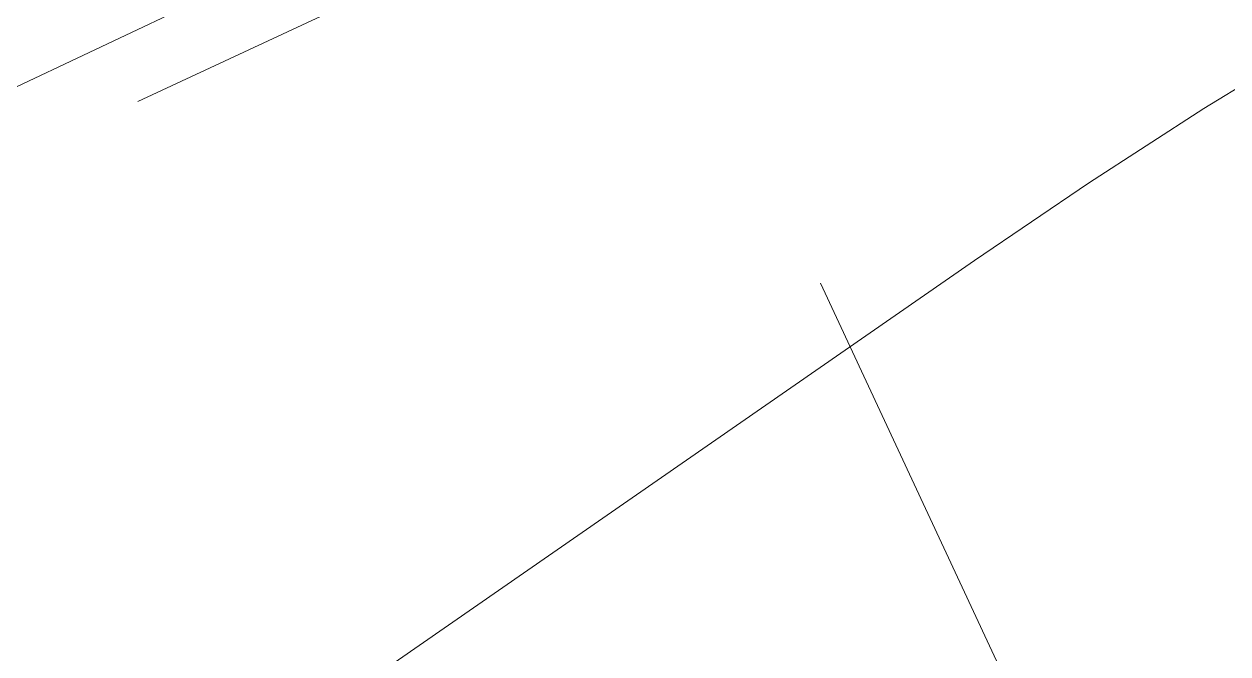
# Model space of a CAD drawing. Extents: x 2498567 to 2501210, y 7092229 to 7094464.
# Drawn here: x 2499528.31 to 2499537.51, y 7093019.56 to 7093024.38 of the extents above; entities that cross this region are included whole.
import ezdxf

# ---------------------------------------------------------------- set-up
doc = ezdxf.new("R2010")
doc.units = 0
doc.header["$MEASUREMENT"] = 0
doc.linetypes.add('HIDDEN', pattern=[0.375, 0.25, -0.125])
doc.layers.add('GRID', color=254, linetype='HIDDEN')
doc.layers.add('Level 31', color=254, linetype='Continuous', lineweight=0)

msp = doc.modelspace()

# ---------------------------------------------------------------- linework, layer by layer
at = {"layer": 'GRID', "color": 252, "linetype": 'HIDDEN', "lineweight": 0, "ltscale": 35}
for p, q in [((2499190.5075, 7093759.9131), (2499711.6546, 7092642.2398)), ((2498958.2015, 7092757.55), (2500937.8301, 7093680.6084))]:
    msp.add_line(p, q, dxfattribs=at)
at = {"layer": 'Level 31', "color": 35, "linetype": 'Continuous', "lineweight": 13}
for p, q in [((2499533.9515, 7093026.5886), (2499524.0385, 7093021.9093)), ((2499537.3254, 7093023.7308), (2499538.2202, 7093024.282)), ((2499536.4428, 7093023.1604), (2499537.3254, 7093023.7308)), ((2499535.5724, 7093022.5707), (2499536.4428, 7093023.1604)), ((2499522.2839, 7093013.3577), (2499535.5724, 7093022.5707))]:
    msp.add_line(p, q, dxfattribs=at)

doc.saveas('drawing.dxf')
